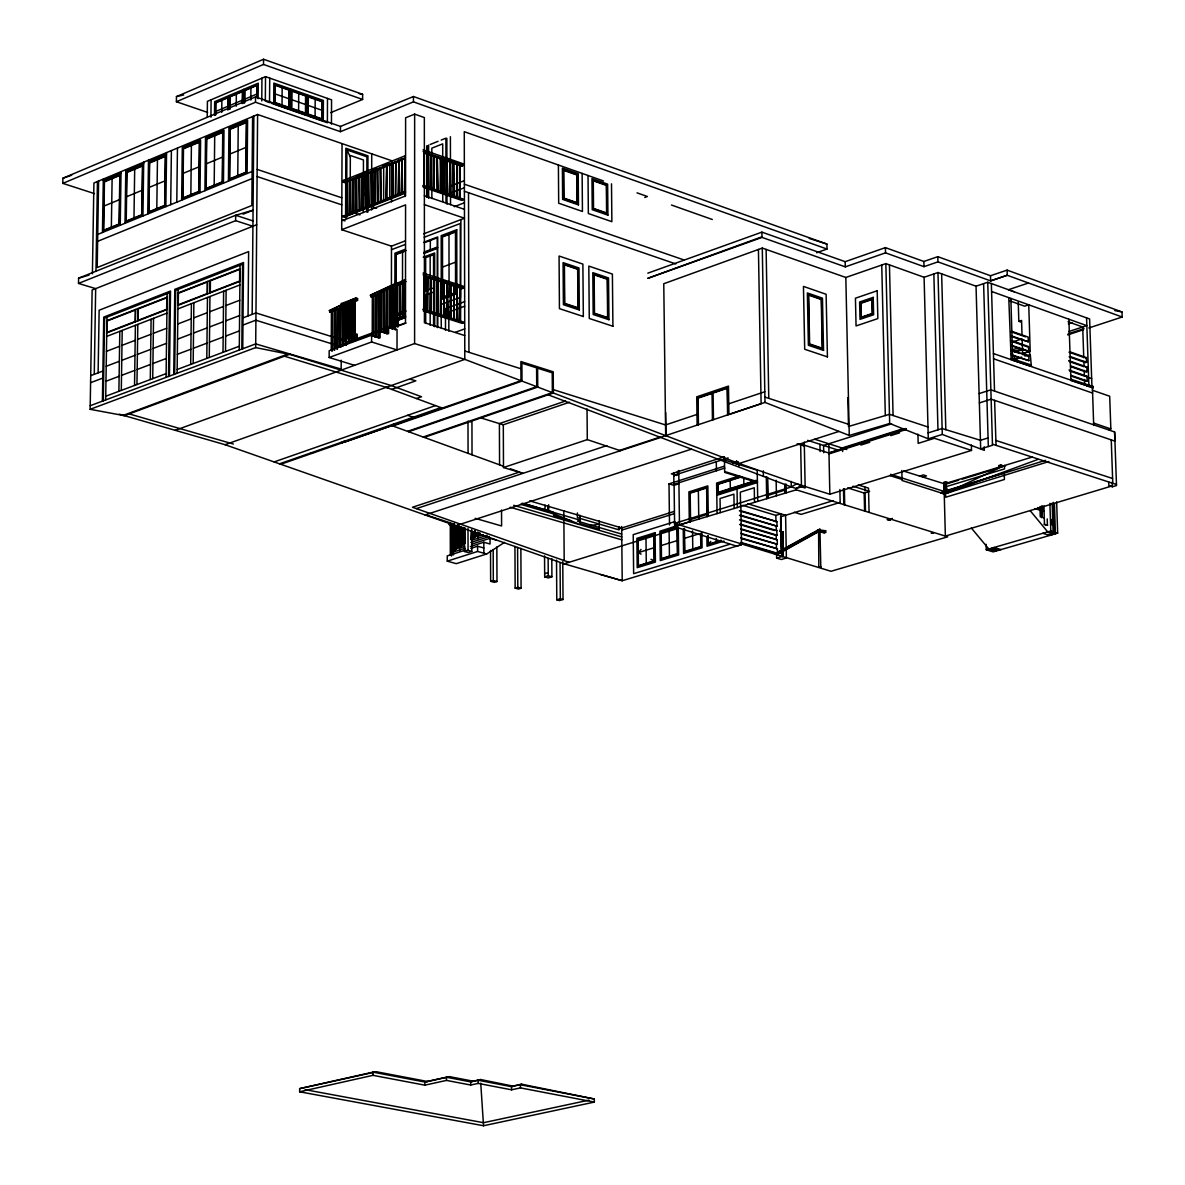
<?xml version="1.0" encoding="UTF-8"?>
<svg xmlns="http://www.w3.org/2000/svg" width="1185" height="1185" viewBox="0 0 1185 1185"><rect width="100%" height="100%" fill="white"/><g stroke="black" fill="none" stroke-linecap="round" stroke-linejoin="round"><path stroke-width="1.5" d="M405.018 240.97L391.48 246.154L391.361 328.438L394.62 327.253M391.539 201.88L391.598 160.686L257.604 114.501L93.911 183.008L92.4 273.824M392.028 328.689L392.087 287.051L393.094 286.607L393.035 328.675L392.028 328.689L393.035 328.675M392.235 196.784L392.753 162.893L392.235 196.784L393.242 196.769L392.798 163.263M392.561 328.852L392.605 286.8M394.842 424.615L393.494 424.126M395.286 195.584L395.805 161.678L395.775 195.392M395.908 285.274L395.36 329.741L395.894 254.168L405.877 250.376M405.492 315.536L396.057 318.987L396.101 326.349M405.492 316.217L396.486 319.506L396.486 326.186L398.16 326.704L398.16 320.039L405.625 317.284M397.331 284.548L397.256 319.269L397.256 284.741M397.716 326.867L397.73 319.52L405.551 316.632M396.723 284.563L397.775 284.904L397.745 319.091L396.738 319.106M398.338 194.384L398.856 160.464L398.338 194.384L399.345 194.37L398.901 160.834M399.804 317.965L400.323 283.585L400.826 317.95L399.804 317.965L400.323 283.585M401.404 193.185L401.908 159.249L401.404 193.185L402.411 193.185L401.952 159.62M402.456 312.455L402.544 252.079M402.885 316.839L403.404 282.43L403.996 316.854L402.885 316.839L402.915 282.623L405.996 281.467L396.249 284.755M403.507 317.032L404.011 282.637M404.944 191.792L404.974 158.02L404.47 191.985L405.551 192M405.122 196.503L405.122 192.874M410.336 379.274L415.861 380.829L391.717 389.391M413.447 96.518L340.48 126.41L255.545 96.889L62.909 178.224L62.82 183.379L255.501 102.236L340.45 131.683L413.447 101.866L413.447 96.518L826.908 244.066L827.012 249.057L816.569 252.746M414.454 417.787L407.67 415.298M175.173 430.318L414.602 343.561L414.646 114.13L424.349 117.567L424.423 322.69L464.757 335.562M359.47 176.15L359.425 210.026L358.996 176.343L360.521 176.506M363.528 175.306L362.003 175.143L361.914 208.664L362.906 208.664L362.521 175.321M330.689 112.649L362.61 99.466L362.625 94.341L263.559 59.25L176.461 96.607L176.402 101.732L207.612 112.412M362.432 208.841L362.477 174.95M363.306 212.545L363.454 159.975L350.33 155.472L350.138 211.611L360.003 214.9M365.498 173.751L365.454 207.656L365.024 173.943L366.535 174.106M366.757 212.056L366.906 156.805L346.879 149.917L346.627 217.877L341.769 216.262M367.794 212.189L367.942 155.842L345.842 148.243L345.59 217.536M368.505 172.551L368.476 206.486L368.031 172.743L369.557 172.906M371.527 171.351L371.498 205.301L371.053 171.544L372.564 171.707M371.601 209.997L371.616 206.501L376.593 208.175M371.616 204.679L371.735 153.843M371.601 341.976L371.616 335.177L380.118 337.844L380.118 331.045L388.591 333.726L388.606 326.941L397.034 329.608L397.019 349.93L371.601 341.976L329.149 357.5L329.178 350.745L371.616 335.177M372.771 336.199L372.86 296.206M374.001 203.939L374.993 203.924L375.067 170.329L374.001 203.939L374.075 170.329L375.601 170.507M374.475 203.746L374.549 170.151M299.627 1091.785L372.964 1075.328L372.979 1072.144L376.415 1071.758L427.504 1081.49L449.5 1076.647L473.23 1081.209L480.755 1079.55L512.898 1086.097L521.667 1084.201L594.307 1098.999L594.337 1102.094L483.539 1125.75L299.627 1091.785L299.642 1088.645L372.979 1072.144L424.852 1082.024L427.504 1081.49M375.067 336.925L375.171 295.109L376.178 294.68L376.089 336.91L375.067 336.925L376.089 336.91M375.601 337.088L375.689 294.858M377.571 168.937L377.556 202.916L377.097 169.129L378.622 169.292M378.519 293.51L378.919 337.799L379.007 293.332L377.985 293.761L377.897 337.814L378.919 337.799M380.607 167.737L380.578 201.731L380.133 167.929L381.644 168.092M380.74 331.904L380.815 292.414L381.837 291.984L381.763 331.904L380.74 331.904L381.763 331.904M381.229 331.726L381.303 292.236M381.274 332.081L381.348 292.162M383.629 200.546L383.688 166.892M384.162 290.814L384.577 332.792L384.651 290.636L383.644 291.066L383.57 332.792L384.577 332.792M386.147 199.169L386.68 165.307L386.147 199.169L387.139 199.154L386.725 165.678M386.384 333.681L386.458 289.732L387.465 289.288L387.406 333.681M386.917 333.859L386.991 289.481M389.213 327.801L389.272 288.385L390.28 287.955L390.22 327.786M389.702 198.162L389.761 164.478M389.746 327.964L389.806 288.133M327.49 98.414L327.386 122.751L271.232 103.243M331.445 124.173L331.563 99.836L265.529 76.64L207.419 101.347L207.242 117.063M331.252 349.279L331.415 311.773L330.63 310.115L355.989 298.072L357.559 298.561L357.559 300.353L348.375 303.715L348.76 343.013L348.894 303.464M331.726 350.893L331.948 311.522M332.259 351.056L332.422 311.344L330.097 312.351L329.356 310.603L354.715 298.546M334.081 350.138L334.259 310.426L335.266 309.996L335.103 348.286M334.614 350.286L334.777 310.174M336.91 349.175L337.088 309.078L338.095 308.648L337.932 347.279M337.399 348.997L337.606 308.826M339.754 346.953L339.902 307.73L340.91 307.3L340.762 346.938M340.45 131.683L340.48 126.41M340.228 346.775L340.391 307.552M340.288 347.116L340.436 307.478M356.774 340.288L356.789 335.251L342.909 340.362L341.25 339.177L355.544 333.903L357.233 334.422L357.203 339.962M355.989 298.057L341.384 303.538L341.369 305.315L349.708 302.19M341.161 370.179L341.206 360.225M391.48 246.154L341.71 229.712L341.739 220.899L405.566 195.94L405.611 117.789L414.646 114.13M342.05 143.607L341.754 219.832L344.998 220.914M342.584 346.02L342.732 306.397L343.739 305.967L343.591 344.168M405.3 193.155L344.85 216.84L343.206 216.292L405.329 191.274M401.389 159.057L402.959 159.605L344.894 182.727L343.324 182.194L343.339 180.446L405.359 155.709M342.909 340.362L341.25 339.177M343.058 345.842L343.265 306.145M344.85 216.84L363.321 208.93M345.472 338.332L345.072 304.293M344.939 338.169L345.546 304.115L346.598 304.456L345.59 304.471L345.398 345.057M345.25 441.886L343.902 441.398L345.25 441.886L520.97 380.696L520.882 361.529L553.217 371.809L553.365 393.005L424.215 437.398M345.887 344.879L345.59 304.471M346.405 345.013L346.553 304.619L345.546 305.049M347.472 180.935L347.398 214.737L346.998 181.127L348.508 181.29M348.079 303.167L347.96 337.058L348.968 337.044L349.605 303.33M348.479 337.221L348.612 303.33M349.249 341.043L349.368 303.286M350.464 179.735L350.404 213.567L349.99 179.927L351.515 180.09M351.041 341.917L351.19 302.368L352.093 302.027L352.063 340.08M351.501 336.11L351.575 301.864L352.626 302.19M351.575 340.258L351.841 301.938M353.723 178.639L353.397 212.382L352.997 178.742L354.508 178.905M352.878 212.204L353.471 178.55M353.871 212.204L353.515 178.905M353.856 340.969L354.463 300.857M357.559 300.353L354.122 300.901L354.004 334.837L355.011 334.822M354.389 341.102L354.522 300.783L355.115 339.769M341.236 339.843L354.596 334.925L354.596 300.723M354.863 340.924L354.996 300.605M355.53 339.443L355.544 333.903M355.989 177.543L356.152 211.123L355.989 177.543L357.514 177.706M356.404 211.211L356.463 177.35M356.27 335.444L357.233 334.422M298.605 110.723L298.709 93.526M306.959 94.696L306.841 115.315L291.969 110.146M315.091 116.456L315.18 99.303M261.767 100.947L261.944 78.151M176.402 101.732L263.514 64.449L263.559 59.25M265.322 101.199L265.529 76.64M269.721 78.106L269.528 102.665L266.729 101.688M282.03 104.961L282.148 87.72M290.458 88.905L290.325 109.568L273.705 103.791L273.853 83.083L323.386 100.458L323.283 121.018L308.485 115.878M288.844 353.663L123.136 415.431M290.177 354.063L124.469 415.683L90.149 409.314L92.134 290.044L256.701 224.72M229.875 109.064L230.008 96.444L242.718 91.052L242.614 101.895M230.186 108.753L230.305 96.74L242.407 91.6L242.303 103.643M236.23 106.206L236.348 94.178M252.968 220.914L235.696 215.27L78.595 278.194L78.506 283.422L235.637 220.662L235.696 215.27L253.057 210.189L243.088 214.174M237.77 175.528L238.229 125.951M239.281 350.034L240.066 265.218M243.518 103.139L243.636 89.364M241.814 349.086L242.569 264.24L175.691 290.34L174.654 374.179M244.421 102.932L244.54 90.267L257.323 84.846L257.219 97.526M244.732 102.621L244.836 90.578L257.012 85.409L256.908 97.481M242.747 348.731L243.518 262.522L174.787 289.362L173.736 374.519M247.117 173.484L247.591 120.278L228.942 128.084L228.424 181.112M248.065 315.921L248.628 251.59L99.14 310.233L98.118 372.845M250.82 100.058L250.924 87.986M252.598 116.589L251.842 205.509L97.2 267.543L98.607 181.053M252.168 314.366L253.857 116.071M255.501 102.236L255.545 96.889M90.149 409.314L255.679 347.59L257.604 114.501M258.123 98.696L258.256 83.157L214.663 101.673L214.515 115.375M430.274 249.724L430.362 240.422M200.013 192.696L200.606 139.934L182.297 147.592L181.66 200.191M204.931 190.696L205.509 137.875L223.98 130.157L223.461 183.142M206.797 358.403L207.464 297.479M207.494 293.91L207.627 281.423M210.915 117.167L211.108 99.777M209.286 357.47L209.938 296.531M209.982 292.947L210.115 280.46M214.189 185.156L214.707 135.786M215.418 115.167L215.552 102.577L228.187 97.214L228.068 109.82M215.714 114.856L215.848 102.873L227.89 97.763L227.772 109.775M221.743 112.323L221.862 100.325M223.017 352.345L223.624 291.243M225.52 351.397L226.113 290.281M228.972 109.272L229.105 95.541M165.856 206.634L166.552 152.613M166.078 377.378L167.159 293.673M168.522 376.46L169.588 292.71L104.606 318.069L103.288 400.841M170.699 204.649L171.395 150.584M169.44 376.119L170.522 291.036L103.747 317.106L102.399 401.167M176.787 202.176L177.454 148.051M177.113 373.26L178.135 289.377M190.844 194.695L191.407 145.518M190.696 364.432L191.407 303.686M193.17 363.514L193.866 302.738M133.979 217.892L134.69 169.218M134.542 385.451L135.401 325.327M135.46 321.802L135.638 309.463M136.956 384.547L137.816 324.394M137.86 320.868L138.038 308.53M142.941 215.981L143.696 162.182M147.755 214.011L148.495 160.168M150.288 379.555L151.102 319.254M152.717 378.652L153.532 318.321M156.805 208.575L157.457 159.708M102.458 232.482L103.317 179.083M105.672 399.938L106.991 317.15M111.36 227.135L112.116 178.654M120.233 225.239L121.048 171.662M118.9 391.317L119.803 331.356M121.3 390.413L122.203 330.422M125.003 223.298L125.803 169.662M94.267 374.312L95.674 288.636L78.506 283.422M95.955 271.232L97.437 181.542M944.267 492.249L944.445 483.821L945.319 483.554L947.689 491.183M678.501 528.273L564.208 563.808L225.046 444.701L119.329 414.187M818.094 531.191L825.693 532.391L825.649 530.747L818.346 529.784L774.723 553.899L778.249 554.002L819.961 530.939L820.805 567.111L818.82 566.963L818.598 531.472M820.198 531.25L819.413 531.502M818.82 566.963L820.968 566.948M363.351 195.303L366.817 190.622L363.395 183.616M641.115 554.136L638.256 552.64L641.07 549.41M708.126 535.99L708.245 544.226L710.733 541.397M780.308 531.102L780.263 529.117M465.794 550.003L447.249 555.928L447.249 561.142L456.255 563.66L486.635 554.002L504.484 542.389M470.949 538.849L480.058 532.969M465.231 543.085L451.559 551.884L464.875 543.678M471.304 539.16L477.377 535.25M470.949 539.767L480.058 533.887M451.559 550.966L465.231 542.152M471.304 538.242L479.481 533.235M449.337 524.688L450.507 524.303L449.915 523.044L448.745 523.429L449.337 524.688L450.27 524.096L450.33 554.639M674.546 523.429L679.464 524.896L796.261 489.82L947.689 536.82L830.996 571.288L674.546 523.429L791.313 486.946L796.527 483.835L829.841 494.219L971.507 450.433L971.359 445.056M889.12 520.156L890.764 519.652L887.165 519.534L889.12 520.156L892.32 518.363M776.679 554.476L818.376 531.413L818.346 529.784L820.183 529.458L774.723 553.899M1005.591 465.927L1004.436 465.542L944.238 493.923L902.081 480.517L901.829 470.489M551.573 512.779L553.084 512.053L525.562 503.981M371.72 294.724L372.46 296.502L371.172 296.976L370.416 295.213L397.049 282.667L397.464 284.578M371.172 296.976L397.834 284.4M330.097 312.351L356.389 299.968M370.416 295.213L405.507 279.512M521.667 1084.201L511.565 1086.675L478.147 1080.246L470.682 1081.875L446.478 1077.239L424.852 1082.024L424.852 1085.164L372.964 1075.328M512.898 1086.097L511.565 1086.675L511.579 1089.815L478.162 1083.401L470.682 1085.03L446.478 1080.409L424.852 1085.164M215.759 111.434L227.801 106.339M230.216 105.332L242.332 100.207M244.762 99.184L256.938 94.03M103.302 180.624L121.033 173.217M125.788 171.218L143.681 163.737M148.466 161.738L166.537 154.183M104.058 206.042L119.448 199.673M126.588 196.725L142.111 190.311M149.31 187.349L164.982 180.875M183.186 173.351L199.08 166.789M206.442 163.737L222.484 157.116M229.609 154.183L246.11 147.37M96.563 234.897L252.138 171.455M97.629 241.34L252.064 178.565M430.199 144.466L438.05 141.326M441.19 140.067L445.901 138.186L446.004 202.665M356.641 176.298L365.01 172.951M371.72 170.284L376.741 168.285M383.451 165.604L388.487 163.604M343.324 182.194L404.485 158.212M347.516 181.305L347.872 214.544L346.879 214.559M350.523 180.105L350.878 213.374L349.871 213.389M356.507 177.72L356.878 211.019L355.885 211.034M359.514 176.521L359.899 209.834L358.892 209.849M365.543 174.121L365.928 207.479L364.921 207.494M368.55 172.921L368.95 206.294L367.942 206.309M371.572 171.721L371.971 205.109L370.964 205.123M377.615 169.307L378.03 202.739L377.023 202.739M380.652 168.107L381.066 201.539L380.059 201.554M424.111 152.302L424.156 186.445L424.141 152.672M424.63 152.48L423.652 152.865L461.587 166.063L463.054 165.5L463.039 163.737L423.075 149.814M426.437 153.843L427.918 153.635L427.459 187.571L427.4 153.457M426.955 154.02L427.918 153.635M429.725 154.983L431.207 154.776L430.748 188.696L430.688 154.598M430.244 155.161L431.207 154.776M432.999 156.124L434.495 155.916L434.036 189.822L433.977 155.739M433.517 156.301L434.495 155.916M436.287 157.264L437.739 156.687M436.806 157.442L438.257 156.864M439.561 158.405L441.027 157.827M440.079 158.583L441.531 158.005M442.834 159.545L444.301 158.968M443.353 159.723L444.805 159.145M446.108 160.686L447.56 160.108M446.626 160.864L448.078 160.286M449.382 161.812L450.833 161.249M449.9 162.004L451.352 161.427M452.64 162.952L454.092 162.375M453.159 163.13L454.61 162.567M455.899 164.093L457.351 163.515M456.418 164.271L457.869 163.693M459.158 165.219L460.609 164.656M463.039 163.737L461.587 164.3L442.479 157.649M460.076 165.248L460.15 198.813L460.121 164.833L462.565 165.693M343.206 216.292L405.329 191.94M366.683 207.627L405.3 192.488M423.637 186.267L424.645 186.252M437.813 190.755L437.265 156.879L437.813 190.755L436.806 190.77L437.295 157.249M450.493 186.075L464.387 180.653M106.931 320.646L167.1 297.213M178.091 292.932L240.022 268.802M341.71 229.712L405.566 204.857L405.492 322.898L390.946 328.23M441.087 191.881L440.539 158.02L441.087 191.881L440.094 191.896L440.568 158.39M444.375 193.007L443.812 159.16L443.857 192.829M447.086 160.301L447.649 194.118L446.597 160.493L446.641 194.133M450.493 193.125L464.401 187.734M106.739 332.911L166.952 309.611M177.943 305.345L239.918 281.363M457.454 197.48L456.877 163.708L457.454 197.48L456.447 197.495L456.906 164.078M106.68 336.421L166.907 313.151M177.898 308.9L239.874 284.963M423.282 186.563L463.128 199.732L461.587 200.324L423.282 187.23M454.255 206.694L464.431 202.768M106.443 351.338L119.581 346.301M121.966 345.383L135.194 340.317M137.593 339.399L150.895 334.303M153.324 333.37L166.715 328.245M177.706 324.023L191.229 318.839M193.688 317.891L207.301 312.677M209.775 311.729L223.461 306.485M225.965 305.523L239.74 300.235M423.652 233.845L464.476 218.233L424.378 204.635M391.465 249.709L405.226 244.465M424.156 237.267L460.284 223.506L460.432 297.376L441.294 304.397M405.092 249.354L394.946 253.22L394.842 329.578L395.849 329.563M423.978 242.184L437.724 236.956L437.769 327.445M424.23 242.747L437.235 237.8L437.25 247.087L424.186 252.02M405.714 250.879L396.205 254.494L396.131 314.351L405.67 310.84M106.206 366.284L119.344 361.292M121.744 360.373L134.971 355.337M137.386 354.419L150.688 349.368M153.117 348.434L166.522 343.339M177.528 339.162L191.052 334.007M193.525 333.074L207.138 327.889M209.612 326.956L223.313 321.742M225.817 320.794L239.607 315.551M90.712 375.66L102.873 371.053M243.029 317.832L255.96 312.929L349.827 342.258M424.141 252.701L437.724 247.576M424.052 253.397L437.25 248.42L437.28 327.549M90.593 382.696L102.769 378.089M242.969 325.06L255.901 320.157M423.238 257.264L434.658 252.953L434.688 326.719M105.969 381.244L119.122 376.282M121.522 375.378L134.749 370.387M137.164 369.483L150.495 364.447M152.924 363.528L166.315 358.477M177.335 354.315L190.874 349.205M193.348 348.286L206.975 343.132M209.449 342.198L223.165 337.029M225.668 336.081L239.459 330.882M352.686 300.383L357.559 298.561M442.538 267.055L455.514 262.181M351.708 302.116L351.989 335.933L350.982 335.947L351.101 302.042L352.152 302.368M329.356 310.603L330.63 310.115M355.115 300.901L354.122 300.901M423.652 275.75L424.674 275.735L424.689 309.937L423.667 309.952L424.186 275.927M424.674 275.735L423.697 276.105L461.869 288.592L463.335 288.044L463.335 286.266L423.104 273.083M105.732 396.234L166.122 373.63M177.157 369.498L239.326 346.227M426.481 277.023L427.978 276.831L427.518 311.181L427.459 276.653M427.015 277.186L427.978 276.831M354.596 334.925L356.789 335.251M644.773 197.48L647.38 196.503L637.026 192.844M429.8 278.105L431.296 277.912L430.822 312.248L430.777 277.734M430.318 278.268L431.296 277.912M90.208 405.714L255.708 343.902L341.161 369.098M433.103 279.186L434.599 278.993L433.621 279.349M436.406 280.267L437.872 279.719M436.924 280.43L438.391 279.882M439.709 281.334L441.161 280.801M440.227 281.512L441.694 280.964M442.997 282.415L444.464 281.867M443.516 282.593L444.982 282.045M446.286 283.496L447.752 282.948M446.804 283.659L448.271 283.126M449.574 284.563L451.041 284.03M450.093 284.741L451.559 284.193M452.863 285.644L454.329 285.096M453.381 285.807L454.847 285.274M456.136 286.711L457.603 286.177M456.655 286.889L458.121 286.34M1037.956 459.425L945.911 493.271M459.41 287.792L460.876 287.244M395.82 314.899L405.818 311.225M394.872 316.588L405.048 312.84M391.376 322.72L394.783 321.461M398.19 320.217L405.018 317.713M346.168 342.524L388.606 326.941M337.681 346.627L380.118 331.045M464.668 301.612L445.486 308.648L445.501 330.393M437.932 314.188L437.383 279.897L437.932 314.188L436.924 314.203L437.413 280.252M397.864 326.053L406.011 323.09M464.683 306.204L448.819 312.01L448.834 331.148M444.538 316.321L443.975 282.06L444.019 316.143M447.841 317.373L447.263 283.126L447.841 317.373L446.775 283.319L446.834 317.387M577.732 523.563L555.661 514.571L553.454 515.371L571.377 520.882M453.899 319.328L453.84 285.274L454.418 319.491M457.706 320.543L457.114 286.355L457.706 320.543L456.699 320.557L457.143 286.711M460.906 219.595L460.417 321.802L460.387 287.422L462.846 288.222M425.074 310.796L463.409 322.72L461.869 323.283L423.312 310.9M647.765 278.297L761.155 237.089L845.29 266.862L885.521 252.849L923.989 266.669L937.942 261.87L990.645 280.889L1007.25 275.29L1007.102 270.121L990.497 275.735L937.809 256.671L923.856 261.47L885.402 247.621L845.172 261.678L761.911 232.127L647.825 273.172M455.203 332.333L464.742 328.882M1091.977 387.821L1089.622 318.972L987.742 282.252L976.04 286.192L937.972 272.535L924.093 277.275L885.847 263.603L845.823 277.468L762.281 248.065L663.763 283.733L665.674 435.621L660.43 437.354L548.137 394.798M647.884 278.342L761.999 237.4L761.911 232.127M225.046 444.701L464.801 359.381L738.877 463.424L801.445 485.376L796.231 488.472L791.313 486.946L660.682 437.458L425.074 514.957M416.424 398.53L421.505 396.753L391.287 385.555L290.177 354.537L255.679 347.59M274.09 461.928L435.488 405.596M279.497 463.824L440.924 407.596L442.272 408.01L280.845 464.224M392.931 426.007L521.992 381.096L521.904 363.188L536.598 367.854L536.716 386.68L407.596 431.355M408.618 431.71L537.723 387.065L537.605 368.18L552.225 372.816L552.358 392.62L423.208 437.028M62.909 178.224L71.663 175.232M565.6 400.989L499.403 423.593L499.566 464.831M480.769 417.89L503.299 424.793L569.511 402.204M712.052 393.42L698.069 398.16L698.439 424.674M713.074 393.079L727.175 388.295L727.59 414.928M1028.506 283.008L1008.45 289.718L1014.345 291.836M696.973 414.439L665.54 424.956L553.351 389.658M728.76 403.804L764.814 391.746M503.299 424.793L503.492 467.527L587.301 439.62L620.392 450.7M665.674 435.621L761.111 403.715L758.43 249.457M984.231 446.819L984.335 450.359L942.282 434.436L928.285 438.82L889.668 423.489L849.275 435.458L764.992 402.411L728.923 414.469L728.479 386.088L696.721 396.857L697.121 425.119M519.089 472.193L412.454 507.254L569.022 562.312M618.229 529.088L674.013 511.476M416.335 508.617L606.809 445.619M619.577 450.404L659.882 437.147M1018.241 302.116L1018.833 321.342L1021.574 320.439L1022.033 335.236M1014.982 352.197L1023.766 349.308M1067.7 334.896L1083.52 329.711M1088.793 327.978L1122.18 317.017L1122.002 311.951L1007.102 270.121M1012.138 342.095L1020.922 339.236M1068.381 323.801L1071.907 322.646M455.781 525.74L691.507 449.13M1011.886 331.341L1028.18 337.088L1028.328 341.798L1010.983 336.407M1010.612 350.375L1019.411 347.531M1068.648 331.563L1086.838 325.668L991.593 291.48M1013.679 351.441L1020.7 349.16M1068.174 333.8L1084.008 328.675M450.27 524.081L451.441 523.711L451.5 556.061M1011.62 340.599L1028.476 346.524L1028.624 351.234L1010.731 345.679M1021.174 353.782L1030.195 351.278L1028.743 304.812L1024.61 306.174L1009.961 300.931M1028.669 351.767L1022.596 353.723L1022.151 338.925M1021.663 357.1L1014.538 359.396L1014.434 355.959M1024.877 356.063L1030.298 354.715L1031.365 366.298L1031.32 365.01L1012.671 358.907M1031.365 366.298L1012.716 360.284L1010.835 298.383M1020.655 357.826L1015.234 359.173M1013.19 355.9L1028.921 360.684L1028.773 355.959L1022.833 354.582M476.829 534.761L478.029 534.746L478.029 532.154M474.652 530.628L474.667 536.153L475.866 536.138L475.866 532.465M474.667 536.153L475.866 536.138M472.667 531.917L472.682 537.427L473.882 537.427L473.867 531.902M723.62 457.025L671.362 473.837L676.665 475.466M472.682 537.427L473.882 537.427M483.243 534.568L478.192 536.198L478.207 539.042M471.793 531.398L471.215 538.953L471.171 531.221M472.03 540.123L487.198 535.25M728.138 457.928L673.791 475.392L673.924 485.361L678.931 483.761M464.327 528.051L464.95 542.611L452.403 550.803L452.744 551.514M462.239 527.547L462.268 544.137L463.483 544.137L463.439 527.532M462.268 544.137L463.483 544.137M460.15 527.044L460.18 545.485L461.395 545.47L461.35 527.029M460.18 545.485L461.395 545.47M470.919 542.434L489.464 536.479M458.047 524.688L458.091 546.833L459.306 546.818L459.262 526.51M458.091 546.833L459.306 546.818M455.958 526.021L456.003 548.181L457.217 548.166L457.173 526.007M456.003 548.181L457.217 548.166M453.87 523.666L453.914 549.529L455.129 549.514L455.084 525.488M464.727 546.389L459.676 548.003L459.676 550.862M471.482 544.226L490.027 538.271L496.234 540.049M453.914 549.529L455.129 549.514M465.275 548.181L453.47 551.958L453.47 554.817M470.326 546.566L483.821 542.241L490.042 544.019L490.027 538.271M669.525 524.999L669.007 483.865L724.405 466.149M733.056 463.379L738.255 461.706M849.082 426.333L889.446 414.306L927.973 427M470.86 548.374L477.599 546.226L483.835 547.988M848.164 447.204L906.081 428.615M724.85 468.06L674.087 484.295L674.635 526.747L736.67 546.137L741.514 544.67L740.862 505.225M736.3 464.401L838.965 431.429M464.431 527.769L464.49 551.484L468.045 550.344L471.808 551.41L471.749 529.517M471.808 551.41L468.253 552.536L464.49 551.484M447.249 561.142L477.614 551.455L486.635 554.002M1085.327 357.944L1086.364 357.618L1086.526 362.284L1085.49 362.61L1069.137 356.863M979.106 393.583L990.867 389.835L1114.611 431.962L1116.507 485.539L1112.36 486.768L1108.864 485.628L1108.745 482.073M891.579 423.815L823.56 445.442L823.708 452.714M739.558 475.822L716.614 483.095L717.073 513.609M740.447 476.814L717.592 484.058L717.725 492.901L754.652 481.258M1085.786 367.335L1086.823 367.009L1086.986 371.675L1085.949 372.001L1071.107 366.817M742.032 476.725L717.917 484.384L718.036 492.382L756.089 480.369M979.373 402.915L991.149 399.182L1114.907 441.131L1114.611 431.962M842.061 448.004L903.429 428.585M828.982 452.877L905.755 428.585M905.77 428.777L828.982 453.07L800.645 444.019L801.475 486.842L805.163 487.983L804.26 442.079M828.996 453.914L905.784 429.622M860.873 445.071L869.672 442.286M890.809 435.606L899.622 432.821M1071.61 380.296L1070.885 379.23L1093.074 386.488L1093.118 387.762L1070.914 380.503L1068.885 319.224M1085.964 376.623L1087.001 376.297L1087.149 380.977L1086.127 381.303L1071.388 376.178M716.792 494.471L757.408 481.658L724.657 471.526M716.807 495.315L757.422 482.502L724.672 472.371L724.42 456.743M928.122 432.91L942.119 428.511L980.439 440.302L988.068 437.932L983.609 283.645M621.695 530.154L674.295 513.623M1093.118 387.762L993.415 353.574M674.976 521.578L633.22 534.642L633.634 573.658L729.53 544.345M490.531 550.507L490.649 581.331L493.301 580.502L496.989 581.524L496.841 546.981M690.544 519.563L706.986 514.438M767.924 495.404L784.84 490.116M496.989 581.524L494.338 582.353L490.649 581.331M690.574 521.43L659.926 531.191L660.282 560.579L678.649 554.95L678.279 527.325M801.475 486.842L796.231 488.472L796.261 489.82M674.635 526.747L679.479 525.236L678.753 470.445M544.656 573.673L548.225 572.562M551.914 576.769L548.255 575.732L544.685 576.843L548.344 577.954L551.914 576.769L551.795 558.535M514.942 546.478L515.149 588.145L517.801 587.33L521.074 588.234L520.867 548.388M521.074 588.234L518.423 589.063L515.149 588.145M638.256 552.64L654.016 547.766M661.334 545.5L677.227 540.582M684.589 538.301L699.017 533.842M1045.555 460.328L940.742 492.797L944.238 493.923L945.541 493.523L944.445 483.821L903.592 471.052M1048.918 461.543L948.163 492.708L890.498 474.326M742.773 505.328L775.849 515.401L780.856 513.86L781.641 556.609L776.634 558.12L776.545 553.588M833.233 500.633L780.589 516.838L781.167 548.848M847.63 487.879L864.176 493.078L869.568 491.405L853.037 486.22M919.456 476.118L923.382 474.918L926.448 475.911L922.537 477.111M739.396 510.853L776.916 521.667L776.99 526.184L739.47 515.401M839.854 502.499L801.149 514.379L794.231 512.275M654.179 560.816L638.404 565.66L638.108 539.634L653.868 534.716L654.179 560.816L650.935 559.276M708.245 544.226L721.191 540.256M721.398 540.612L707.949 544.73L707.815 535.679M724.005 541.056L707.03 546.255L706.897 536.998M739.618 524.481L776.219 535.501L777.153 535.22L776.056 526.466M1092.348 390.22L1109.693 396.249L1110.849 428.94L1108.775 429.577L1108.745 428.718M556.52 560.12L556.787 599.817L560.327 598.736L563.023 599.491L562.756 561.631M944.015 482.325L947.245 482.339L947.274 483.376L944.045 483.361L944.015 482.325L947.274 483.376M998.985 465.557L1000.807 464.994L1002.406 465.512L999.014 466.594L998.985 465.557L1002.273 466.609L1000.644 465.053L1000.614 467.127L1002.273 466.609M556.787 599.817L559.498 600.573L563.023 599.491M944.045 483.361L947.245 482.339M1032.268 457.054L943.971 483.969L944.208 492.871M946.489 483.924L958.65 480.221M962.131 479.155L998.644 468.045M945.408 486.872L1004.524 468.89L1004.436 465.542M741.425 529.547L777.241 539.738L777.316 544.256L741.499 534.094M944.519 490.353L945.452 490.057M945.512 490.812L1004.228 472.993L1004.421 479.481L945.689 497.241L945.274 483.569M818.361 529.784L819.916 529.31L820.124 531.013M940.742 492.782L944.667 491.582M741.514 544.67L622.214 580.724L600.499 574.532M818.672 530.91L820.079 531.339M819.961 530.939L818.391 531.428L819.961 530.939L819.916 529.31M944.238 493.893L949.466 492.323M825.649 530.747L824.093 531.236L824.123 532.865L819.827 531.784M824.123 532.865L825.693 532.391M741.573 538.642L777.404 548.774L777.478 553.306L740.847 542.389M1112.197 482.251L1112.315 485.865L945.363 536.094L944.238 493.923L945.541 493.375L944.445 483.821M78.595 278.194L88.993 275.113M1041.659 506.084L1041.822 511.283L1043.067 511.268M1047.629 525.177L1044.059 524.303L1047.421 525.37L1047.214 518.897M986.098 544.27L986.261 549.751L1050.799 530.954L1053.08 531.68L1052.161 503.121M989.401 549.173L993.341 548.033M1053.08 531.68L1052.073 531.976L1057.657 533.131L1056.65 501.848M1048.503 535.102L1053.509 533.65L1047.362 532.302M994.882 550.847L997.503 550.092M986.261 549.751L993.134 551.884L1057.657 533.131M480.755 1079.55L478.147 1080.246L478.162 1083.401M473.23 1081.209L470.682 1081.875L470.682 1085.03M176.461 96.607L183.631 94.948M299.642 1088.645L376.415 1071.758M599.21 524.051L596.603 524.614A27.359 8.384 -0.5 0 1 590.056 525.503M511.579 1089.815L520.467 1087.889L594.337 1102.094M588.945 1100.139L483.524 1122.699L305.108 1089.667M1086.793 385.821L1088.882 385.406L1086.571 317.876M1088.482 386.606L1088.437 385.258L1093.074 386.488M449.5 1076.647L446.478 1077.239L446.478 1080.409M1114.804 310.574L1122.002 311.951M594.307 1098.999L520.452 1084.749L520.467 1087.889M359.055 93.6L362.625 94.341M464.357 542.804L464.905 527.858M452.374 523.518L425.074 514.631M129.224 413.921L233.341 444.034M475.155 518.334L501.596 525.962L501.536 510.024M311.255 452.774L312.603 453.159M564.208 563.808L622.214 580.724L621.666 526.495M522.215 503.195L580.265 520.23L577.465 521.119L621.74 534.094M520.467 504.247L555.661 514.571M513.683 505.299L621.799 536.923M510.172 507.239L621.799 539.842M341.147 442.36L342.509 442.746M529.695 500.87L621.695 527.932M776.634 558.12L781.359 559.513L786.381 558.017L785.596 515.297L747.779 503.758M740.773 537.842L777.404 548.774M503.492 467.527L522.97 473.348L520.378 472.4M741.647 543.204L778.249 554.002M740.625 528.747L777.241 539.738M740.699 533.294L777.316 544.256M740.403 515.105L776.99 526.184M780.234 531.132L782.781 531.902M779.967 531.221L782.5 531.991M740.477 519.652L777.079 530.702M739.544 519.934L774.397 530.465M740.551 524.2L777.153 535.22M669.007 483.865L673.924 485.361M740.329 510.572L776.916 521.667M667.17 436.199L665.97 435.828L665.674 412.558M285.111 356.404L388.961 388.206M470.623 421.667L471.941 422.067L472.03 454.803M329.149 357.5L354.537 365.321M724.479 460.017L757.2 470.223L757.748 501.388M994.111 547.47L1000.984 549.603M992.763 547.855L999.622 549.988M992.067 548.403L998.362 550.358M255.901 320.231L341.25 346.746M989.208 548.892L995.222 550.758M995.741 551.114L988.794 548.966L971.315 527.992M414.602 343.561L464.801 359.381L464.268 131.683L603.506 180.979M858.266 484.932L868.516 488.161L869.064 512.424M1054.976 533.917L1051.45 534.42L1052.31 534.687M1042.785 533.294L1049.643 535.457M464.787 350.997L520.911 368.757M809.281 238.437L826.908 244.066M948.504 490.397L951.999 491.508M797.135 443.753L804.348 446.049M890.157 475.674L902.052 479.451M396.057 318.987L397.73 319.52M396.486 319.506L398.16 320.039M396.057 319.669L397.73 320.187M341.384 303.538L342.954 304.041M1054.561 534.035L1047.703 531.858L1030.106 510.602M1034.816 508.543L1040.045 510.217L1040.252 516.675L1043.733 517.786M814.702 439.235L846.771 449.515M807.666 440.361L839.039 450.389M423.119 309.092L463.409 322.039M428.007 311.003L426.985 311.018L427.489 277.009M431.31 312.07L430.303 312.07L430.807 278.09M460.98 321.594L459.899 321.639L459.824 287.629L462.268 288.444M423.119 309.774L463.409 322.72M399.849 283.763L400.885 284.104M395.775 283.141L397.331 283.645M396.768 284.918L397.819 285.259M396.175 285.067L403.967 282.963L402.396 282.445M62.82 183.379L94.474 193.614M995.889 440.45L1112.611 478.503M992.452 444.182L1116.477 484.502M235.637 220.662L252.923 226.291M764.903 397.079L849.038 424.452M971.507 450.433L934.447 438.272L918.168 443.368L917.945 434.184M440.879 279.941L460.121 286.237M423.104 274.89L463.335 288.044M434.11 279.171L434.14 313.314L434.08 278.816M440.716 281.334L440.227 315.269L441.235 315.254L440.672 280.978L441.309 327.978M444.005 282.4L443.531 316.321M450.581 284.563L450.122 318.439M999.014 466.594L1000.614 467.127M343.206 215.626L344.85 216.174M257.145 169.396L341.828 197.821M257.086 176.535L341.813 204.857M352.997 178.742L354.034 179.083M349.99 179.927L351.041 180.283M346.998 181.127L348.049 181.483M343.339 180.446L344.894 180.979M368.031 172.743L369.068 173.099M365.024 173.943L366.061 174.299M1093.459 423.015L1110.849 428.94M424.378 195.718L464.446 209.36M362.003 175.143L363.054 175.499M358.996 176.343L360.047 176.698M356.255 177.631L357.04 177.898M382.636 166.537L384.207 167.07M380.133 167.929L381.17 168.285M377.097 169.129L378.148 169.485M423.075 185.364L463.128 199.065M427.933 187.378L426.926 187.393L427.43 153.828M431.236 188.504L430.229 188.519L430.718 154.968M434.525 189.63L433.517 189.644L434.006 156.109M460.713 198.591L459.632 198.636L459.558 165.056L462.002 165.915M423.089 186.03L463.128 199.732M374.075 170.329L375.112 170.699M371.053 171.544L372.09 171.899M464.387 184.193L683.923 259.93M395.286 161.501L396.857 162.034M394.798 161.693L396.368 162.226M392.235 162.715L393.805 163.249M391.761 162.908L393.316 163.441M389.198 163.93L390.754 164.463M388.71 164.108L390.28 164.656M464.401 191.274L675.835 263.944M386.162 165.13L387.717 165.678M385.673 165.322L387.243 165.87M383.125 166.344L384.681 166.878M993.563 358.774L1092.6 393.079M400.915 159.249L402.47 159.797M398.338 160.286L399.908 160.819M397.849 160.479L399.419 161.012M1010.968 354.433L1028.921 360.684M1070.796 375.275L1087.149 380.977M423.075 151.576L463.054 165.5M450.344 161.441L450.922 195.244M443.842 159.531L443.368 193.022M450.374 161.812L449.915 195.258M1011.768 345.339L1028.624 351.234M1070.499 365.898L1086.986 371.675M1010.82 349.694L1028.773 355.959M1069.003 370.016L1087.001 376.297M1011.412 350.597L1019.574 353.441M1069.611 370.92L1084.319 376.06M1088.615 377.571L1091.666 378.637M275.157 93.926L289.007 98.755M291.762 99.718L305.537 104.517M308.278 105.48L321.964 110.264M1012.02 336.066L1028.328 341.798M1070.174 356.537L1086.526 362.284M1068.692 360.64L1086.823 367.009M1010.583 340.939L1027.439 346.849M1069.3 361.543L1084.142 366.757L1083.875 361.381M671.465 205.035L712.318 219.492M263.514 64.449L362.61 99.466M1070.011 351.856L1086.364 357.618M1010.849 331.681L1025.514 336.851M1068.988 352.182L1083.697 357.366M413.447 101.866L827.012 249.057M1018.833 321.342L1020.611 321.964M1068.026 321.742L1082.705 327.001L1083.757 357.766M1122.18 317.017L1007.146 275.246L990.645 280.889L990.497 275.735M391.909 425.637L503.477 466.253M510.409 468.771L519.089 471.926M386.206 387.362L442.272 408.099M1040.4 506.543L1043.852 510.809M1039.926 506.928L1043.333 511.135M1039.038 507.921L1042.445 512.127M1037.927 507.521L1042.474 513.135M346.879 149.917L350.33 156.938M480.74 1083.194L483.539 1125.75M1008.761 297.642L1011.16 359.751M1112.315 485.865L1112.36 486.768M1111.249 439.872L1112.774 483.302M1092.377 386.621L1093.681 424.837M1084.186 370.431L1084.364 375.852M1084.497 379.467L1084.675 384.903M1054.457 503.862L1055.376 532.406M1053.391 502.366L1054.369 532.702M1051.673 519.489L1051.85 524.837M1049.91 503.314L1050.799 530.954M994.6 400.352L996.037 445.353M1043.911 505.951L1044.474 524.17M1042.326 505.891L1042.489 511.091M1042.059 510.454L1042.237 515.801M1041.245 506.75L1041.585 517.667M1029.602 351.071L1029.706 354.508M1013.368 358.774L1013.397 360.062M991.356 283.556L994.511 391.05M987.742 282.252L992.482 445.249L980.676 448.893L976.04 286.192M988.068 437.932L988.32 446.538M941.645 273.853L945.823 429.74M945.645 481.821L945.645 483.865M937.809 256.671L937.942 261.87M937.972 272.535L942.282 434.436M933.854 273.942L937.972 429.814M923.856 261.47L923.989 266.669M924.093 277.275L928.285 438.82M889.446 264.892L893.075 415.505M885.847 263.603L889.668 423.489M885.402 247.621L885.521 252.849M881.744 265.025L885.313 415.624M864.931 487.035L865.006 490.397M865.035 492.086L865.48 511.298M864.176 493.078L864.576 511.016M845.823 277.468L849.275 435.458M845.172 261.678L845.29 266.862M847.867 397.745L848.49 426.526M844.357 488.65L844.712 504.854M842.594 448.152L842.668 451.529M843.468 488.798L843.809 504.573M839.884 489.524L840.18 503.447M828.789 443.783L829.841 494.219M819.916 444.271L820.064 451.559M791.21 481.436L791.313 486.946M786.04 484.058L786.203 492.842M785.062 484.206L785.225 493.138M784.751 484.754L784.9 493.227M776.145 480.266L776.427 495.774M775.849 515.401L775.968 521.963M776.219 535.501L776.293 540.019M776.382 544.537L776.456 549.055M766.117 249.413L768.769 398.338M767.613 477.585L767.984 498.307M767.288 477.185L767.658 498.411M762.281 248.065L764.992 402.411M766.295 476.592L766.68 498.707M763.318 470.845L763.421 476.385M754.519 502.366L754.267 487.761L740.314 492.145L740.551 506.558M743.75 477.807L743.854 484.235M738.877 463.424L738.922 465.898M736.581 460.684L736.64 464.298M737.026 488.087L737.337 507.521M734.137 508.483L733.9 494.16L720.05 498.515L720.258 512.646M730.182 480.488L730.316 488.516M727.916 414.809L727.501 387.747L713.074 392.635L713.474 419.638M716.288 461.735L716.436 470.756M716.288 538.449L716.332 541.752M712.452 419.994L712.037 392.976L697.728 397.834L698.113 424.778M708.289 516.245L707.845 485.88L688.9 491.893L689.314 521.948M707.341 516.527L706.912 487.45L689.863 492.856L690.262 521.667M707.03 516.616L706.601 487.968L690.188 493.167L690.574 521.563M701.861 532.983L702.083 547.766L683.567 553.454L683.241 529.473M700.957 534.168L701.135 546.818L684.471 551.929L684.16 528.495M700.631 533.354L700.809 546.507L684.767 551.425L684.456 528.48M698.38 490.575L698.78 519.104M692.529 530.91L692.781 548.966M677.553 471.304L677.598 474.933M673.88 472.593L673.924 476.207M669.095 529.976L669.436 556.135M645.973 537.175L646.284 563.245M618.97 526.747L619 529.873L577.436 517.667L577.406 512.942M611.504 183.808L611.875 221.684L588.352 213.522L588.027 175.499M599.18 520.911L599.255 529.206L580.072 523.577L579.998 515.268M587.034 408.914L587.301 439.62M582.131 173.41L582.442 211.463L558.683 203.213L558.402 165.011M563.823 510.676L564.178 560.253M560.061 562.668L560.327 598.736M548.655 504.795L548.699 512.127M547.796 506.039L547.825 511.594M548.137 558.328L548.255 575.732M545.011 505.077L545.041 510.631M544.552 555.883L544.685 576.917M517.593 547.455L517.801 587.33M493.182 549.662L493.301 580.502M483.821 542.241L483.865 553.217M477.436 532.346L477.436 534.939M477.599 546.226L477.614 551.455M475.274 530.806L475.289 536.331M473.245 531.724L473.289 537.605M468.519 192.681L468.934 352.315M467.986 421.134L468.075 453.366M468.001 528.436L468.045 550.344M462.817 527.355L462.891 544.315M461.869 286.8L461.869 288.592M460.728 526.851L460.802 545.663M458.669 524.866L458.714 547.011M456.551 525.829L456.625 548.359M454.196 196.369L453.618 162.567L453.677 196.192M453.707 196.547L453.129 162.76L453.188 196.369M454.447 523.474L454.536 549.707M452.685 524.762L452.744 554.787M451.13 318.424L450.552 284.207L450.641 318.617M450.404 136.719L450.522 204.605M448.982 234.452L449.071 294.858M446.863 138.319L446.967 204.146M442.775 201.42L442.701 143.859L431.829 148.184L431.858 198.458M433.577 325.905L433.577 292.014L425.682 294.932L425.682 323.431M430.155 255.975L430.185 289.273M428.629 145.088L428.659 198.354M427.681 145.977L427.696 197.006M426.718 145.844L426.748 197.258M424.141 275.572L424.2 310.115M430.17 293.273L430.17 325.357M372.327 296.457L372.238 336.036L373.26 336.022L373.349 296.028L372.327 296.457M305.582 95.941L305.478 113.108L291.717 108.324L291.821 91.112L305.582 95.941M305.923 95.63L305.819 113.656L291.362 108.635L291.48 90.564L305.923 95.63M307.981 96.355L307.893 114.382L322.276 119.374L322.364 101.392L307.981 96.355M308.322 96.903L308.233 114.071L321.935 118.826L322.009 101.703L308.322 96.903M274.89 84.742L274.757 102.858L289.288 107.909L289.407 89.838L274.89 84.742M275.231 85.29L275.098 102.547L288.947 107.361L289.066 90.149L275.231 85.29M229.86 129.017L229.372 179.409L246.199 172.536L246.643 121.996L229.86 129.017M230.157 129.328L229.683 178.831L245.887 172.225L246.332 122.573L230.157 129.328M239.711 269.365L239.607 281.038L210.293 292.384L210.412 280.786L239.711 269.365M199.361 142.2L198.799 191.437L182.89 197.925L183.482 148.821L199.361 142.2M199.673 141.637L199.11 191.748L182.594 198.502L183.186 148.525L199.673 141.637M206.412 138.808L205.864 188.993L222.543 182.194L223.047 131.861L206.412 138.808M206.723 139.119L206.175 188.43L222.232 181.883L222.736 132.424L206.723 139.119M207.316 281.986L207.197 293.584L178.254 304.797L178.402 293.258L207.316 281.986M165.307 156.435L164.671 205.375L148.969 211.774L149.651 162.967L165.307 156.435M165.604 155.872L164.967 205.686L148.673 212.337L149.354 162.656L165.604 155.872M166.804 297.776L166.655 309.285L138.171 320.305L138.334 308.855L166.804 297.776M135.327 310.026L135.164 321.476L107.035 332.363L107.228 320.972L135.327 310.026M142.452 165.974L141.77 214.722L126.217 221.062L126.943 172.462L142.452 165.974M142.763 165.411L142.067 215.033L125.906 221.625L126.647 172.151L142.763 165.411M104.161 181.557L103.362 230.823L119.359 224.291L120.115 174.876L104.161 181.557M104.443 181.853L103.673 230.275L119.078 223.98L119.818 175.439L104.443 181.853M931.306 533.072L933.439 533.131L931.425 532.983M451.441 523.711L450.507 524.303L451.441 523.711M456.758 229.727L441.205 235.637L441.279 299.509L456.847 293.776L456.758 229.727M455.795 231.43L442.183 236.6L442.257 297.82L455.869 292.799L455.795 231.43M455.47 231.993L442.494 236.911L442.583 297.257L455.558 292.473L455.47 231.993M433.562 254.701L425.667 257.663L425.682 290.947L433.577 288.014L433.562 254.701M877.196 290.755L855.437 298.205L856.059 325.934L877.848 318.587L877.196 290.755M873.212 297.361L859.614 302.012L860.014 319.343L873.626 314.751L873.212 297.361M872.219 299.02L860.665 302.96L860.991 317.698L872.575 313.788L872.219 299.02M871.893 299.568L861.006 303.286L861.332 317.15L872.219 313.462L871.893 299.568M655.068 532.717L636.893 538.375L637.204 567.659L655.409 562.075L655.068 532.717M654.164 534.213L637.811 539.323L638.108 566.149L654.49 561.127L654.164 534.213M677.361 526.984L660.86 532.124L661.186 559.068L677.716 554.002L677.361 526.984M677.05 527.488L661.171 532.45L661.482 558.579L677.39 553.691L677.05 527.488M782.959 531.843L782.781 556.683L782.959 531.843M1040.697 508.869L1040.697 508.869M578.324 308.307L564.386 303.701L564.09 264.27L577.999 268.965L578.324 308.307M607.949 318.084L594.159 313.536L593.803 274.283L607.564 278.919L607.949 318.084M579.317 309.952L563.393 304.693L563.082 262.626L578.976 267.988L579.317 309.952M608.942 319.713L593.181 314.514L592.811 272.654L608.527 277.957L608.942 319.713M583.331 316.514L559.438 308.648L559.068 256.034L582.887 264.092L583.331 316.514M612.912 326.245L589.271 318.469L588.812 266.092L612.393 274.076L612.912 326.245M577.984 307.759L564.712 303.375L564.43 264.818L577.673 269.291L577.984 307.759M607.609 317.55L594.485 313.21L594.144 274.831L607.238 279.245L607.609 317.55M822.242 348.212L809.622 343.946L808.644 295.124L821.235 299.479L822.242 348.212M822.568 348.76L809.311 344.287L808.318 294.576L821.546 299.153L822.568 348.76M823.545 350.39L808.392 345.279L807.355 292.947L822.464 298.176L823.545 350.39M827.426 356.892L804.689 349.249L803.46 286.4L826.123 294.28L827.426 356.892M577.125 202.694L563.927 198.102L563.719 170.344L576.902 175.01L577.125 202.694M606.601 212.974L593.537 208.412L593.285 180.787L606.335 185.408L606.601 212.974M577.465 203.242L563.601 198.413L563.393 169.796L577.228 174.684L577.465 203.242M606.927 213.522L593.211 208.738L592.959 180.253L606.661 185.082L606.927 213.522M577.836 203.864L563.231 198.784L563.008 169.174L577.599 174.328L577.836 203.864M578.458 204.886L562.623 199.376L562.386 168.151L578.206 173.736L578.458 204.886M607.92 215.152L592.248 209.686L591.967 178.609L607.624 184.149L607.92 215.152"/></g></svg>
